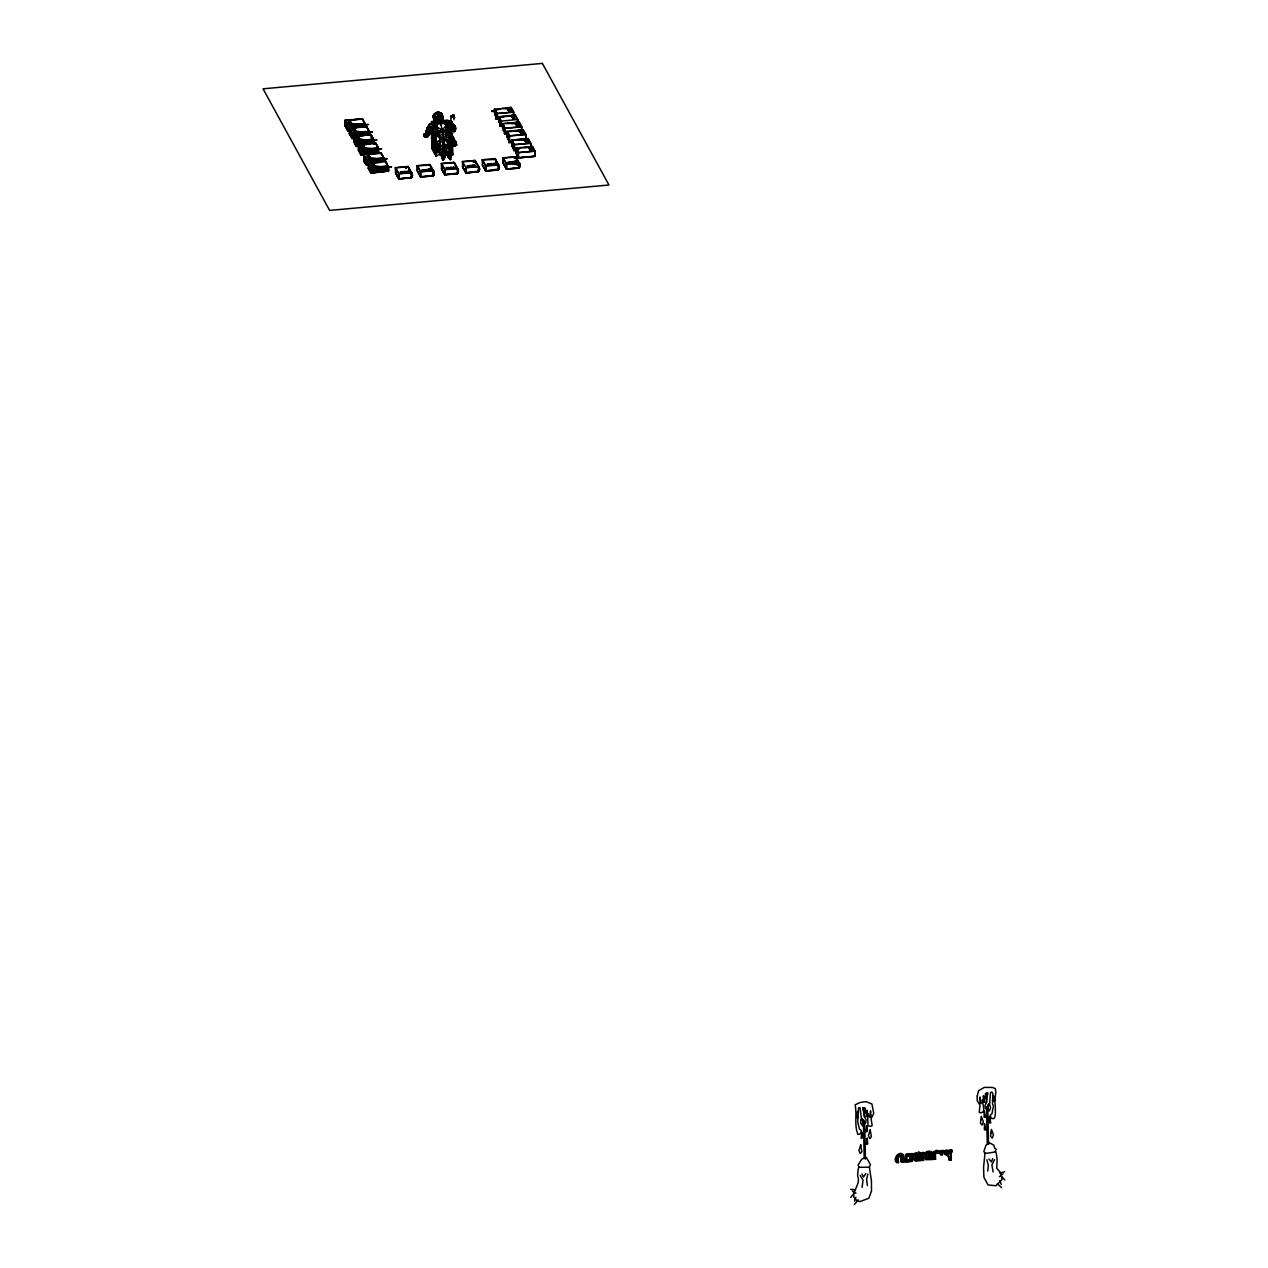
<?xml version="1.0" encoding="UTF-8"?>
<svg xmlns="http://www.w3.org/2000/svg" width="1268" height="1268" viewBox="0 0 1268 1268"><rect width="100%" height="100%" fill="white"/><g stroke="black" fill="none" stroke-linecap="round" stroke-linejoin="round"><path stroke-width="1.5" d="M437.048 113.755L437.666 111.964L438.173 112.583C438.237 114.025 440.868 111.663 437.191 112.884C431.802 112.123 435.003 123.678 433.133 115.388L437.666 111.964L441.185 112.995C444.26 116.355 442.263 128.29 441.93 114.976L441.185 112.995L436.287 112.535L433.196 115.768L433.672 119.303L435.669 122.219L433.672 119.303M439.235 151.399L435.146 154.379L434.702 133.425L446.368 139.654L445.496 123.741L439.584 120.302L429.297 124.296L426.096 131.143L426.27 135.169L427.633 136.342L430.169 133.473L431.485 128.75L429.281 131.079L427.633 136.342L427.411 134.44M454.689 127.402L455.592 127.339L451.757 123.265C452.01 120.729 447.097 120.65 449.744 122.536C448.666 121.617 451.028 118.685 451.931 123.979L453.643 124.74L455.751 128.496L454.768 131.492L453.151 131.603L449.95 127.386L449.458 128.543L452.407 133.917L452.834 154.886L449.474 153.095M454.705 128.575L455.751 128.496L450.631 124.359M426.096 131.143L427.585 129.384L426.096 131.143L428.632 134.551L430.169 133.473L430.201 131.111L428.758 135.074L426.27 135.169L426.825 128.068L430.121 123.852L438.569 121.395L447.002 121.649L451.931 123.979M439.568 151.906L438.3 151.336L438.554 150.147L440.186 149.038L443.657 149.212L444.006 154.569L441.248 155.901L440.028 154.807L436.446 142.745L439.933 139.892L446.352 139.306L450.425 154.68L447.382 155.378L444.814 150.274L446.13 148.308L449.886 149.117L450.647 159.514L448.539 157.834L448.206 153.824C442.627 143.379 443.626 130.969 439.584 120.302L438.173 112.583M448.46 148.277L449.886 149.117L450.029 153.903M449.95 127.386L449.823 143.664L451.519 142.412L446.352 139.306M347.987 130.477L345.15 125.817L347.733 130.747L347.876 125.294L344.991 120.302L362.442 118.717L365.184 124.597M348.906 122.346L349.271 123.281L351.062 122.727C353.392 125.215 346.021 122.679 351.046 122.695M352.139 137.626C351.474 134.693 356.451 137.657 354.454 132.617M352.393 136.548L352.044 138.307M353.344 130.477L355.309 130.556L353.217 129.764M353.899 136.31L354.01 141.493C358.796 153.713 356.768 136.817 353.582 135.993L353.693 141.651M360.033 139.448C355.547 140.368 360.112 136.437 357.798 136.944M381.256 153.301L361.031 155.045L358.4 150.004L361.031 155.045L361.443 153.079M363.361 146.454C367.974 150.559 359.304 144.14 362.807 147.262M362.902 147.865L364.122 147.31M366.658 163.683L385.71 161.448M368.734 156.376C367.134 156.091 368.481 159.039 369.4 157.438C372.602 158.563 363.9 154.347 369.606 156.677M370.969 168.486L371.048 172.638M371.191 172.86C364.233 159.625 372.84 178.503 371.096 171.212M373.125 164.539L372.206 164.967L374.583 165.712M373.933 142.919L373.933 143.981M378.213 153.222L378.355 147.801L375.724 142.999L358.289 144.821M378.625 151.003L378.656 152.128L361.206 153.713L361.174 152.588L378.609 150.48M388.293 169.643L388.42 166.885M494.377 110.142L494.758 114.231M494.409 110.728L494.805 109.111L497.246 113.565L497.341 118.495M498.895 121.776L498.578 119.778L501.478 126.039L501.367 121.094L498.942 116.64L498.546 119.794M502.445 124.882L502.477 125.96M505.076 128.322L521.75 126.911L519.246 122.108L502.619 123.63L502.54 127.545M509.593 140.875L509.498 135.945C504.854 124.296 507.168 140.288 509.356 140.906M514.412 149.672L514.317 144.726C509.657 133.092 511.971 149.069 514.174 149.687M513.445 116.767C513.746 115.863 511.828 117.623 513.588 115.071M518.644 152.651C513.746 138.513 517.487 163.445 515.949 147.96L532.56 146.454L535.064 151.241L518.406 152.667L515.87 148.641M517.249 123.757L511.305 123.662M517.392 123.979L517.93 124.74L516.171 124.026M523.256 131.016L523.018 132.11M523.272 130.588L523.018 131.618M526.806 140.669L525 140.653L526.822 140.748L526.283 139.528L518.644 140.146M526.917 140.986L525.634 141.747L526.743 142.444M530.119 149.481L530.309 150.527L529.675 149.307L531.371 148.942L529.358 148.641L530.991 148.118L531.34 149.022L530.737 143.11L514.111 144.615L514.222 150.004L511.733 145.234L511.622 140.051L528.233 138.545L530.737 143.332L514.063 144.758L511.622 140.051L511.717 141.43M865.442 1159.174L864.744 1122.83M478.099 171.196L479.177 167.852M499.021 166.045L498.292 169.991L485.707 171.148L482.395 164.888L485.945 170.895M518.723 167.503C520.815 162.431 519.928 168.311 519.341 162.89M408.93 170.641L409.057 168.026M410.784 171.624L412.005 177.14L412.465 174.572M433.719 171.196L433.513 175.57L434.258 172.591M454.895 163.937L455.228 164.888M458.509 171.449L458.017 169.262M479.336 168.929L479.447 170.07L478.718 166.583M479.066 167.344L479.542 169.547L479.05 168.628M495.946 161.765L495.772 160.212M499.291 168.264L499.132 166.631M516.726 159.879L516.536 157.771M519.959 165.236L519.658 164.935M354.01 141.493L356.324 146.438L358.971 146.2L358.796 140.558M436.794 122.806L438.474 113.312L441.486 113.343C444.006 115.404 441.771 123.614 442.801 116.513L440.424 115.673L433.973 117.322L435.225 120.983M498.895 166.821L498.166 164.618L485.596 165.759L485.707 171.148M451.186 124.327L451.028 123.028L450.219 123.472L453.643 124.74L453.659 125.833M349.572 130.382L347.717 130.493L348.161 128.797M356.482 145.566L356.466 144.504L373.965 143.03L373.854 140.748L356.403 142.333L356.514 144.615M364.075 154.87L364.17 160.053C362.632 165.315 370.953 164.254 366.484 165.014L363.853 159.99L366.484 165.014L366.515 160.339M371.35 171.655L388.563 170.229L388.119 171.323M388.214 170.879L370.922 172.892L388.499 171.053L388.563 170.229M503.871 116.418L498.562 116.894L498.784 117.797M532.433 147.849L532.449 146.929M426.27 135.169L429.297 124.296L436.747 121.126L435.891 122.885L437.206 118.431L441.803 118.273L442.5 121.427M443.388 160.354L445.242 156.091L444.64 154.3L442.912 154.189L442.564 160.164L445.29 156.376L443.911 152.952L442.754 153.016L443.15 139.337L443.578 142.872M429.456 131.84L430.977 130.873L429.218 125.69L429.456 131.84L427.665 131.65L426.65 129.447L428.394 127.307M515.41 123.265L516.425 123.852L516.758 122.346M429.297 124.296L430.391 129.811L432.927 131.682L431.041 128.702L438.284 146.169L438.554 150.147L440.012 149.878L439.933 139.892L436.62 124.549L439.584 120.302L447.002 121.649L448.603 124.169L448.555 121.506L438.585 122.425L438.569 121.395M450.029 135.739L450.203 133.917L453.5 137.705L455.069 146.105L449.554 146.533L449.427 143.76L456.052 142.365L453.183 138.624L454.863 143.189L449.268 141.953M453.12 129.811L453.151 131.603L450.552 128.242L450.695 126.61M867.788 1174.073L866.615 1179.779L867.375 1185.548M509.308 108.366L509.451 107.526M521.703 129.907L521.275 131.412L515.49 131.301M993.113 1171.981L991.909 1164.864L994.572 1159.602M347.844 130.255L349.667 129.716M354.739 137.768L351.965 138.26L354.771 137.388M353.693 141.414L356.324 146.438L356.704 145.36M494.441 109.888L511.178 107.368L513.683 112.155L497.056 113.676L494.71 109.523M498.562 117.433L515.315 115.15L511.638 116.434M510.798 108.398L511.115 107.558L505.044 108.398M525.76 138.767L511.559 140.257L511.733 141.033M530.087 146.676L529.929 147.516L532.481 147.12L515.886 148.166L516.076 148.942M509.26 135.961L525.935 134.535L523.319 130.224M528.122 139.543L528.233 138.545L528.312 142.127M428.758 135.074L428.473 134.107L427.427 135.375L425.858 133.473L427.142 132.126M442.374 149.465L443.15 139.337L443.388 142.888M508.531 108.43L508.69 107.59M512.668 115.974L512.827 115.134M423.702 134.519L426.238 133.6L423.702 134.519L426.238 133.6L424.289 136.12L425.192 137.039L426.745 134.788L425.985 132.411M426.206 137.087L427.427 135.375M455.751 145.598L455.513 141.398L450.711 134.852M916.843 1155.164L915.544 1154.704L916.843 1155.164C916.653 1149.727 910.297 1155.671 913.848 1159.221L914.418 1160.331M916.812 1153.563L914.085 1154.054L914.133 1159.76L915.401 1160.981L923.595 1160.315L923.104 1154.593L923.912 1154.514C922.074 1148.792 919.506 1156.194 921.773 1158.889C916.431 1161.266 920.6 1147.889 919.712 1159.079M923.881 1152.929L921.281 1153.405L921.773 1158.889M919.617 1154.91L920.52 1154.831C916.178 1142.69 918.095 1172.741 915.544 1154.704M920.489 1153.23L917.874 1153.721L917.921 1159.237M449.886 149.117L449.95 141.525L447.002 121.649M426.333 137.213L427.617 137.102L429.012 133.346M984.998 1153.167L983.556 1167.416L983.905 1177.275L988.057 1184.962L995.982 1185.738L1002.069 1179.414L1000.61 1172.662L996.743 1168.208L997.108 1159.998A49.087 44.855 -28.7 0 0 995.887 1151.867L987.17 1153.246L984.998 1153.167L983.825 1151.534L986.044 1145.036L989.579 1142.864L993.668 1145.036L994.714 1148.206L996.268 1149.173L995.221 1151.423M425.731 136.453L425.541 135.486L424.606 136.865L425.731 136.453L424.701 135.232L426.571 137.435L427.744 135.169M356.387 146.232L359.113 145.329M361.095 154.839L378.371 152.001M505.124 128.417L502.619 123.63L502.746 128.813L505.425 133.235L505.314 128.306L502.778 124.28M516.805 140.051L525.729 139.417L525.618 134.471L523.082 130.445M450.077 123.757L451.329 116.735L452.724 115.721L453.77 116.165L453.912 119.794M412.227 176.109L411.973 173.621M430.755 168.184L430.787 166.615M476.15 164.032L476.261 162.97L478.274 166.647L465.752 167.788M479.32 169.421L479.288 170.578L478.939 169.151M499.164 167.614L498.752 169.104M519.262 167.598L519.928 165.728M442.976 159.166L443.229 157.803M858.373 1199.877L854.252 1204.6M450.505 155.504L449.522 153.602L448.159 153.713L447.747 155.393L449.918 159.657M443.657 149.212L444.672 155.568M450.203 122.013C449.649 119.874 451.107 122.711 449.332 121.601L450.203 122.013L450.695 120.809L451.63 121.776L450.933 123.265L451.566 121.268L450.219 123.472L453.643 124.74L442.437 120.603L440.424 115.673L437.349 112.662L434.021 114.706L435.685 122.045M448.238 153.856L448.048 156.012L450.948 155.457L449.458 153.476L451.218 157.311L448.539 157.834L448.238 153.856L446.114 152.746L444.846 149.101L446.13 148.308L442.548 148.625M354.168 130.303C354.454 128.734 355.262 132.506 355.484 130.794L354.945 129.938M359.24 138.878C358.717 140.13 361.396 137.673 358.147 138.846M363.139 146.882L363.948 147.468M368.734 156.899L369.796 157.501M374.662 166.14L373.901 164.571L372.523 164.777M373.775 166.108L374.44 166.092M508.151 109.365C512.351 107.701 507.533 110.665 508.928 108.477M513.112 117.655L511.638 116.371M516.631 123.519L516.456 125.088L518.39 125.104L516.758 125.484L515.997 124.232L518.105 125.025M520.53 132.68L522.574 132.807L521.845 131.412L520.356 131.65L522.178 132.046M525.443 140.066L524.413 139.686L524.968 140.78M945.151 1154.165C950.35 1153.991 946.911 1160.394 951.063 1160.093L950.905 1152.057L951.951 1151.962L951.919 1150.377C947.893 1147.936 948.385 1159.253 947.735 1152.343C948.226 1147.825 941.965 1151.106 945.151 1154.197M947.703 1150.758L944.977 1151.154L944.961 1153.579M951.919 1150.377L948.908 1150.219L949.146 1154.07M450.647 159.514L450.6 156.852M943.693 1152.723C943.408 1146.034 936.466 1155.703 942.584 1154.688C940.729 1151.867 945.135 1152.073 942.552 1152.818M940.507 1150.979L940.761 1154.863M855.9 1197.325L854.521 1201.208M449.76 124.264L450.552 121.459L449.427 121.284M425.255 136.405L424.194 136.5M450.219 123.472L454.673 126.055L454.768 131.492L453.564 131.397L451.424 123.614L455.592 127.339M363.678 154.791L363.504 149.148M373.584 172.908L373.426 167.265M402.225 171.703L403.826 172.274L402.986 172.29M473.249 165.205L469.049 165.569L470.571 166.14M490.383 164.222L488.893 163.826L490.066 164.333M511.194 162.431L509.815 161.939M526.521 138.703L528.249 138.783M530.848 146.612L530.769 147.928L529.073 148.15M350.269 123.329L351.284 123.44M353.154 130.319L354.232 129.875M356.91 137.245L356.91 137.245C359.684 135.803 359.098 138.878 358.147 137.911M359.129 139.306L359.367 137.943M373.616 166.013L372.903 165.712M509.039 110.094C511.432 109.571 506.724 110.11 508.373 108.889M513.889 118.495L513.08 118.859L512.969 117.639M529.929 148.102L529.406 148.752M529.279 148.641C533.115 149.513 530.896 148.847 530.42 149.117M347.717 130.493L349.619 130.097M354.691 138.069L351.981 138.513L349.35 133.489L352.282 138.053M368.306 168.121L370.938 173.145L388.42 171.132M498.641 116.83L515.299 114.912L517.804 119.699M515.315 115.15L507.406 116.101M519.183 122.314L519.325 125.706M532.56 146.454L524.667 147.643M353.756 138.355L353.661 132.696M358.099 146.28L358.004 140.621M362.791 154.87L362.711 149.212M372.713 172.987L372.618 167.328M450.203 121.094L448.777 123.345L449.649 122.837L449.649 123.757L448.428 122.948M449.855 120.698L449.173 121.871M449.046 122.473L450.172 122.584L449.332 121.601M450.425 123.392L451.059 121.379M520.942 129.97L520.72 131.381M412.179 176.014L411.72 177.552L412.021 173.447M433.973 174.033L433.18 175.919L420.611 177.06L417.299 170.815L417.489 165.934M454.546 163.192L453.992 162.304L441.407 163.445L441.518 168.834L444.83 174.857L457.399 173.716L458.303 170.435L456.163 166.599M519.896 166.314L519.563 165.458M424.241 135.121L425.271 134.091L427.601 136.041L427.411 134.63L426.904 137.356L426.841 134.487L424.384 133.853L425.065 134.662L426.317 134.234L425.858 133.473L424.098 134.931M427.601 136.041L428.029 134.788M443.277 160.164L444.133 157.739M442.072 121.205L442.69 119.477M450.679 124.01L451.028 123.028L451.757 125.294M400.212 172.068L402.099 172.432L401.037 172.432M446.336 167.756L447.414 167.931M467.274 165.981L469.144 166.33L468.082 166.33M487.118 164.174L488.101 163.889M931.996 1153.785L931.029 1153.294L931.996 1153.785C931.409 1147.619 919.363 1153.436 925.466 1159.253M931.964 1152.184L925.212 1153.246L925.894 1159.697L932.107 1159.538C933.058 1154.53 923.326 1161.314 926.734 1153.69L929.904 1153.405L930.236 1155.148L928.905 1154.688L930.236 1155.148M449.522 131.333L450.679 128.433L447.826 124.565C441.549 121.76 434.575 124.74 429.725 129.003L432.927 131.682L432.103 130.382M906.699 1155.909L906.588 1159.697L909.108 1160.046L909.14 1161.631L905.114 1161.995L905.304 1155.021A2.98 2.71 -28.7 0 1 906.636 1153.959L912.453 1153.959L912.485 1155.56L911.09 1155.116L912.485 1155.56M449.49 138.545L450.536 136.056L445.496 123.741L445.512 124.787L449.379 124.422L449.458 128.543L450.679 128.433M448.935 122.378L449.506 121.062M433.989 114.627L437.349 112.377L441.264 113.581L441.93 114.976M439.045 118.526L439.267 119.699L435.669 122.774M358.147 138.767L357.703 137.927M362.569 147.563L362.204 146.628L363.425 146.517M362.791 147.991L364.867 148.118M369.606 156.614C371.112 158.31 366.167 156.899 367.989 156.582M372.538 165.601L372.317 164.634L372.776 165.537M513.714 116.577C515.077 118.241 509.72 115.848 513.191 116.387M516.488 123.582C518.85 123.995 514.871 122.029 515.949 124.312M520.403 131.745L519.832 131.079L521.624 131.016M525.57 139.956L526.252 140.177M865.759 1173.645L863.397 1177.116L862.002 1173.946M466.101 172.702L462.551 166.694L465.863 172.955C467.527 173.827 481.032 170.609 478.654 171.291M516.425 157.977L515.648 156.693L503.063 157.834L503.174 163.223L506.487 169.246L519.056 168.105L519.737 166.79M499.386 167.741L494.869 158.579L482.284 159.72L482.411 165.109L485.707 170.926L498.292 169.991L498.625 167.852M519.404 165.965L519.674 167.344M987.788 1171.077L988.295 1165.197L986.9 1159.745M850.67 1197.563L853.887 1193.505M349.112 122.441L349.984 122.124M354.279 130.081L353.962 130.192M517.867 124.422L517.392 124.787M526.474 139.956L525.824 140.193M1003.051 1173.819L999.485 1176.641M431.976 124.486L431.944 123.028L433.498 122.885L432.673 124.422L436.747 121.126M435.606 122.6L438.142 119.874L440.535 119.572M909.901 1154.213L912.453 1153.959M407.567 171.513L407.963 171.323M428.838 169.294L430.327 169.864L428.505 169.547M453.579 167.424L454.546 167.661L453.722 167.313M494.219 163.968L493.521 163.429L495.36 163.873L494.552 163.303M512.557 161.955L511.749 161.876L513.873 161.575M435.241 122.647L436.889 120.27M443.435 154.664L442.659 160.354L442.041 155.71L443.325 154.316L445.29 156.376L442.405 156.344L443.325 154.316M433.498 122.885L434.322 125.801L431.643 130.176L432.927 132.839M449.347 142.507L449.95 141.525L446.399 129.922L437.793 130.699L433.941 137.562L438.776 147.611M450.203 133.917L453.5 137.705L451.471 140.748L456.052 142.365L456.718 144.869L455.069 146.105L451.725 143.664L449.554 146.533M933.692 1151.582L933.771 1159.396L935.562 1159.237L935.435 1153.468L939.493 1153.103C937.559 1145.907 929.666 1154.482 933.771 1159.396M903.244 1156.4C900.803 1147.175 889.882 1161.964 898.489 1162.598L898.061 1156.289L903.244 1156.4L898.362 1156.844M903.212 1154.799L896.904 1155.497L896.682 1162.772M992.67 1158.556L991.402 1161.964L988.897 1158.936M425.541 170.229L423.734 169.88L424.875 170.277M433.18 174.952L433.799 171.465M467.274 165.918L469.081 165.712M457.605 173.209L458.239 171.925M498.704 169.009L485.707 170.926M425.588 169.611L426.809 169.801L425.874 170.086M450.029 167.772L450.409 167.313M474.914 165.712C472.964 164.919 474.914 165.712 474.454 165.728M490.653 163.81L491.794 163.952M515.474 161.749L514.253 161.607L515.616 161.416M449.458 128.543L451.741 126.768L455.624 129.637L454.736 129.701M450.568 159.324L448.428 157.549L449.554 156.804M446.51 152.54L447.382 155.378L446.114 152.746L448.761 151.272L449.934 152.271L448.206 153.824M404.032 172.068L404.571 171.893M471.189 165.823L473.677 165.918L471.331 165.728M511.464 161.939L513.017 161.575M514.507 161.971L515.648 162.066L514.507 161.908M442.358 146.375L437.397 146.343L436.668 144.758M869.404 1167.178L870.419 1164.531L866.551 1157.779L861.939 1158.904L858.024 1165.26L859.149 1167.305L869.404 1167.178L871.449 1181.126L871.496 1191.017L868.881 1198.228L859.831 1201.636C845.043 1196.596 862.319 1185.406 857.628 1176.197A49.087 44.855 -28.7 0 1 858.515 1167.876L859.149 1167.305M443.483 158.262L442.12 155.536L440.028 154.807L439.948 153.19L442.69 151.859L443.911 152.952M438.554 150.147L439.948 153.19L442.69 151.859L444.973 155.742M432.103 126.689L436.636 125.595L436.62 124.549L435.51 133.679L436.446 142.745M437.539 146.993L440.471 145.662L449.379 145.249L449.871 150.29M426.571 137.435L427.617 137.102M350.935 122.695L348.462 120.983M352.266 128.686L354.882 130.081M356.784 136.754L358.67 136.912L358.543 138.291M373.997 164.888L373.331 163.62L371.239 163.398M509.197 110.015C507.438 110.649 511.923 111.838 509.752 110.95M527.678 142.317L526.6 142.507M530.119 149.545L532.005 150.226L531.054 150.052M508.325 162.78L509.752 162.558M497.944 169.389L499.132 168.771M398.913 173.779L399.008 178.709L395.505 172.797L398.818 179.057L411.609 177.393M433.339 175.317L420.596 176.838L417.299 171.037L417.188 165.648L429.773 164.507L430.803 167.598M457.558 173.114L444.814 174.635L441.518 168.834M475.817 161.67L475.024 160.386L462.44 161.527L462.566 166.916L465.863 172.717L478.607 171.196M519.214 167.503L506.471 169.024L503.174 163.223M442.009 157.961C449.031 157.866 439.584 158.849 443.071 157.486L443.023 160.354M512.494 116.498L512.399 116.608M513.112 117.464L513.857 116.941L512.003 117.1M521.18 130.921L522.099 132.157L521.18 133.584M435.97 121.427L439.251 119.303L442.675 120.809L441.121 118.067M404.001 171.576L406.632 171.957L404.017 172.004M404.223 171.592L405.538 172.099M428.616 169.278L426.539 169.849M363.076 145.154L361.903 145.709M367.371 155.679L369.051 156.344M371.587 163.778L373.458 164.349M434.29 120.634L437.206 118.431M402.099 172.369L400.625 172.052M422.402 170.055L423.892 170.451L422.45 170.594M446.669 168.375L448.111 168.248L446.574 168.232M487.641 164.317L488.988 164.523L487.641 163.921M441.518 118.051L442.849 117.116M354.691 131.016L353.978 131.603M524.889 140.494L526.268 141.192M529.675 149.37L529.121 148.007L530.737 147.96M423.94 135.026L425.858 133.457L426.27 135.66M512.224 116.513L514.095 117.338M442.12 131.048L442.088 129.716L447.826 124.565L451.424 123.614L451.503 125.215L447.826 124.565M353.344 129.019L354.517 129.368L353.455 129.019M362.394 145.551L363.282 145.107L364.154 146.708M349.112 122.901L349.699 123.313M352.964 129.938L353.296 130.43M353.36 130.652L354.818 131.476M357.307 137.863L358.907 137.309M357.956 138.798L359.383 138.26M372.364 165.363L372.966 165.823M507.977 109.397L510.322 110.427L507.882 109.555M521.956 131.904L520.149 131.983L521.798 131.492L522.147 132.728L520.704 132.744L520.292 131.46M525.951 140.209L522.337 140.035M525.428 141.144C525.871 143.427 524.698 139.258 527.377 141.54M525.602 141.477L527.298 141.556M448.238 167.582L449.839 168.089L448.666 167.535M440.329 153.396L436.24 156.392L431.849 148.388L439.077 143.538M441.327 131.127L431.643 137.927L436.24 156.392L435.796 135.422L432.864 130.065L431.643 130.176L432.927 131.666M517.17 159.483L512.209 163.334L519.008 165.617M438.744 146.216L437.397 146.343L434.924 143.918L451.297 131.92L451.741 152.873M434.369 135.914L431.643 137.927L436.018 145.931L452.407 133.917L442.897 130.984M437.317 144.393L431.849 148.388L431.453 129.162M437.967 145.582L432.515 149.576L432.103 130.16L436.018 145.931L444.434 150.401L452.628 144.425L449.538 132.015M438.76 147.04L433.307 151.019L432.784 125.944L431.294 121.617L447.889 120.111L448.587 122.98M439.711 148.784L434.258 152.762L433.814 131.809L450.425 130.303L450.853 151.257M507.993 162.209L509.403 161.987M449.395 122.14L448.983 121.205M358.939 137.53L359.224 139.084M364.217 147.563L363.282 145.043M374.282 165.759L373.933 164.792M444.022 146.391L449.379 145.249M494.298 163.984L494.869 163.889M511.971 161.781L512.827 162.32L511.733 162.177M515.236 161.813L515.949 162.035M425.969 137.102L427.776 136.12L426.428 135.739M493.458 164.047C486.896 162.336 494.583 165.3 491.81 164.206L492.523 164.127M449.617 135.581L452.407 133.917L435.796 135.422L452.628 144.425L449.078 146.502M435.368 113.502L433.339 116.196L434.417 119.446L434.084 117.908M437.349 112.662C435.257 112.804 430.819 117.116 434.75 117.369M447.842 146.787L449.458 145.852L449.791 143.68L449.173 145.265L447.81 145.392M350.967 122.837L350.539 121.902L351.236 123.044M355.214 130.604L353.756 130.731M358.289 139.131L359.938 139.211M367.799 156.725L368.608 156.899M526.806 141.081L526.616 140.288M372.776 165.474L373.981 165.331M517.613 123.915L517.281 123.091M527.52 141.984L526.172 141.921M531.419 150.337L530.246 150.147L531.894 150.036M516.932 124.755L515.838 123.947M907.048 1155.56C912.231 1153.087 907.365 1163.168 912.009 1161.377L911.47 1155.782M940.808 1151.518L943.661 1151.122M405.427 172.068L405.712 172.115M475.009 165.141L474.169 165.157M511.939 162.098C513.223 162.336 514.412 162.78 512.954 161.591M1004.573 1171.822L999.755 1173.074M513.017 118.637L514.903 118.812L513.778 118.51M512.811 161.718L513.714 162.177L513.128 161.559M473.107 165.315L472.52 165.331M441.248 155.901L442.12 155.536M452.993 167.17L453.976 167.138M510.83 162.447L511.622 162.066M359.098 139.306L358.273 139.48M430.977 130.873L427.665 131.65L426.825 128.068L428.521 127.862M933.977 1152.121L939.445 1151.503M450.758 167.582L452.565 167.756M349.239 122.394L349.096 122.647M511.226 110.253L512.51 109.809L502.255 108.176M506.915 136.643L506.946 134.598M453.5 137.705L449.046 138.497M371.92 132.221L351.981 133.933L369.511 132.807L369.622 134.551M499.814 126.372L503.348 126.055M508.801 142.808L512.224 142.27M350.634 123.408L351.442 123.487M512.335 116.561L513.033 118.986L512.637 117.591M530.214 150.084L530.436 148.832M514.602 118.812L513.112 118.827M438.142 119.874L442.247 120.872M451.677 127.624L452.169 129.891L451.82 127.767M429.012 169.246L429.963 169.151M372.951 166.235L374.789 166.235M526.141 139.702L525.919 134.313L509.308 135.834L509.419 141.208L506.915 136.453L506.804 131.27L523.43 129.748L523.494 133.346M447.778 146.264L449.458 145.852M521.306 131.301L520.609 131.492M508.563 110.475L509.514 111.235M362.268 146.296L363.33 145.455L363.631 146.502M369.036 156.107L368.734 155.013L369.289 156.17M373.489 164.238L371.714 164.285M449.221 155.108L450.695 154.823M447.81 155.758L450.933 155.156M448.698 157.216L449.649 157.026M448.428 157.549L449.886 157.581M438.3 151.336L439.758 151.066M438.474 113.312L435.162 113.914L436.652 119.937L434.766 121.474L434.94 122.711M429.155 126.705L434.322 125.801L442.088 129.716M449.696 153.983L448.381 154.205L449.379 155.457M426.951 170.07L426.096 170.007L428.093 169.944M453.881 167.693L453.342 167.693M471.965 165.981L472.679 165.934M472.092 166.029L471.585 166.108M855.551 1189.701L850.685 1189.321M354.39 130.049L354.438 129.082M358.733 137.99L357.148 137.515M520.91 132.379L520.26 132.046M529.358 148.435L530.167 149.053M454.673 141.334L451.677 141.762L451.218 135.787M450.79 123.392L451.757 123.265L451.566 121.268M359.367 138.624L358.099 138.672M362.648 147.342L364.36 147.009M368.322 157.343L369.606 156.867M525.221 140.542L526.838 140.542M529.548 148.451C533.733 150.147 529.295 140.653 527.995 138.814M446.114 152.746L449.934 152.271L447.176 151.463L447.239 152.604M446.209 154.363L447.319 154.236L447.382 155.378M349.857 121.205L350.237 121.966M434.813 115.626C431.865 116.498 434.67 116.704 434.464 115.023M354.295 128.924L352.567 129.035M522.464 133.188L521.354 133.188M357.56 137.705L357.687 138.672M368.719 158.135L370.034 157.517M491.477 163.984L490.653 163.746M516.694 125.215L516.853 125.675M361.317 145.281L363.25 145.788M520.498 140.051L526.03 139.48M518.564 157.914L518.454 152.54L535.064 151.019L535.175 156.408L518.564 157.914L516.06 153.143L518.564 157.914L535.175 156.186L518.501 157.597M454.958 125.754L453.5 125.009L454.958 125.754L455.038 128.036L453.564 131.397L448.539 126.642M344.991 120.539L362.442 118.954L365.057 123.725L362.252 119.065M345.039 120.634L362.489 119.049M348.32 121.348L350.158 121.538M434.544 113.597L441.185 112.995M433.91 114.247L435.732 114.088M494.441 109.365L499.735 108.874M499.703 109.238L494.647 110.253M349.556 123.154L350.982 122.964M507.644 108.858L508.072 109.92M349.683 123.788L351.521 123.709M434.528 116.085L433.339 116.196L433.83 117.433M433.64 116.704L434.829 116.593M495.154 111.108L491.619 111.425L495.281 111.315M508.294 109.666L509.799 109.619M508.024 108.969L508.468 110.157M349.508 130.588L347.733 130.747L347.606 125.104L365.057 123.519L365.121 126.927M494.425 111.711L494.647 110.696M364.804 123.741L347.686 125.564L368.417 124.502L364.693 124.85M510.497 110.887L508.928 111.267L508.278 110.221M494.488 112.741L496.533 117.005M348.098 127.212C347.416 130.636 351.141 127.719 349.413 124.93M365.342 127.228L365.263 125.056L347.765 126.087M494.916 114.041L494.552 108.874M347.86 127.783L365.342 126.214L347.812 126.642M349.35 133.711L349.239 128.068L366.69 126.467L369.368 131.872M347.876 128.306L366.737 126.8L369.305 131.476L366.484 126.832M356.118 128.179L350.554 128.686L350.222 124.866M348.145 129.257L349.699 129.273M434.369 123.028L431.326 123.297L434.575 123.503M444.894 122.061L447.937 121.791M498.53 117.258L503.824 116.783M355.103 130.43L355.516 131.19L355.183 130.382M499.085 118.162L495.55 118.479L499.196 118.368M499.291 118.637L495.756 118.97L499.402 118.843M514.443 117.908L512.7 118.289M351.981 138.513L351.854 132.855L369.305 131.27L369.368 134.677M351.854 133.077L352.171 136.136L371.033 134.408L373.711 139.797L370.827 134.757M349.397 133.584L352.235 138.228M498.974 121.221L501.288 126.372L501.177 120.983M501.129 121.126L517.804 119.477L517.867 122.917M352.124 136.072L352.108 134.979L369.559 133.394M501.177 121.205L498.673 116.418L499.037 121.585M352.108 135.533L369.59 133.98M353.629 136.326L371.08 134.741L373.394 139.432M356.657 136.278L364.059 135.597M352.124 137.039L354.786 136.944M504.331 123.662L516.694 122.536M519.262 122.362L521.433 126.832L521.544 131.777M507.818 123.63L516.647 122.822M503.031 125.358L499.497 125.675L503.142 125.564M517.804 124.248L516.409 124.882L515.933 123.709M516.345 125.041L517.296 126.103M502.524 126.974L502.445 125.897M518.517 125.453L516.361 124.755M356.324 146.438L356.197 140.796L373.648 139.211L373.743 144.314M434.702 133.425L451.297 131.92M433.862 133.837L435.51 133.679L434.322 125.801M450.457 132.316L446.415 130.652M502.81 127.466L502.667 128.575M356.593 141.842L373.727 139.67L373.822 140.796L373.458 139.829M373.093 140.383L377.008 140.193L356.641 142.365M356.419 142.919L373.901 141.319M356.451 143.474L373.933 141.905M356.466 143.997L373.965 142.476M356.736 144.948L375.788 143.332M435.003 139.718L431.643 137.927L434.956 137.626M521.639 130.097L506.962 131.92M373.886 143.807L373.584 140.827M507.01 131.65L509.308 136.056M511.987 131.254L521.592 130.382M360.968 145.154L366.515 144.647M356.356 146.01L359.082 145.709M435.606 138.814L432.293 139.115L435.653 140.906M356.308 146.185L359.034 145.994M362.394 146.993L363.932 146.898M453.088 140.035L453.96 141.54L455.513 141.398M361.031 155.045L360.904 149.386L378.355 147.801M378.102 148.039L375.534 143.347M434.908 142.888L436.525 142.745M449.871 141.525L451.503 141.382M360.429 153.19L358.448 150.1L358.273 144.584L361.174 149.576M378.435 148.261L360.984 149.846L361.221 153.206L378.672 151.621M507.168 136.421L509.419 141.208M434.924 143.918L436.715 143.76M449.744 142.571L451.519 142.412M361.348 150.955L381.7 148.784L377.674 148.752M378.165 148.419L378.53 149.386L361.111 150.924L361.19 152.081M361.126 151.51L378.609 149.909L361.206 152.667M436.018 145.931L452.628 144.425L449.68 139.052M378.339 152.414L361 154.775L381.192 152.968L383.935 158.849M367.847 156.978L369.543 156.566M511.796 143.902L511.654 144.996M443.309 151.383L446.067 151.13L444.133 147.136M511.971 145.218L514.222 150.004M366.484 165.014L366.357 159.356L383.824 157.771L383.887 161.179M381.002 153.333L383.808 157.977L381.192 152.968M383.887 158.231L366.42 159.958L363.742 154.569L363.853 160.212M383.126 158.738L386.962 158.611M383.459 159.102L387.168 158.769L366.436 159.816M383.966 158.754L366.547 160.957L366.658 162.066M366.579 161.496L384.077 159.895L384.125 161.591M384.109 160.481L366.611 162.035L366.674 163.176M515.838 148.451L519.373 148.118M519.325 148.483L516.044 149.339M366.626 162.573L384.125 161.052M532.449 147.453L534.763 151.177L534.874 156.107M368.306 168.359L368.195 162.7L385.646 161.115L388.388 166.98M519.309 148.911L515.775 149.228L515.807 150.29M368.449 163.524L366.626 163.54L368.417 163.968M374.852 162.938L380.416 162.431M373.806 164.364L373.283 163.905M516.124 151.811L515.981 152.905M372.285 165.268L373.854 165.078M370.938 173.145L370.827 167.487L388.277 165.902L388.388 171.56M370.811 167.709L371.128 171.323L388.579 169.738L385.456 161.464M388.008 166.14L385.646 161.115M370.827 167.487L388.341 166.377M371.001 169.088L388.483 167.455M371.033 169.627L388.531 168.026M398.818 179.057L398.707 173.668L411.276 172.527L411.387 177.9L398.818 178.82L395.505 173.019L395.394 167.63L407.979 166.488L408.93 168.216M371.064 170.166L388.563 168.612M395.41 167.852L407.963 166.805M417.188 165.87L430.042 165.062M462.455 161.749L475.31 160.941M482.3 159.942L495.423 159.467M515.632 157.01L503.063 158.056L506.376 164.095L518.897 162.954L519.848 164.364M371.365 170.673L388.579 169.183M371.064 172.099L388.547 170.689M402.004 171.735L403.462 171.56M404.46 171.513L406.267 171.37M422.006 170.023L423.322 169.928M447.747 167.535L446.304 167.645M400.577 172.115L401.544 172.448M422.355 170.134L423.195 170.134M487.467 164.206L488.291 164.206M407.741 171.925L408.534 171.766L407.408 171.83M441.407 163.445L444.973 169.674L445.02 174.524L441.518 168.612L444.814 174.635L457.399 173.716L457.288 168.327L444.719 169.484L444.83 174.857M448.983 168.105L449.506 167.931M450.917 167.931L452.644 167.772L450.853 167.281M470.032 166.187L470.872 166.124M508.23 162.621L509.688 162.558M510.639 162.494L511.495 162.415M428.425 170.039L426.936 169.595M433.577 171.338L433.07 170.53L420.485 171.687L420.611 177.06M479.352 168.533L478.321 166.425L465.752 167.566L465.863 172.955M519.595 163.382L506.36 163.873L506.487 169.246M411.228 172.749L398.707 173.89L395.394 167.63M457.241 168.565L444.719 169.706L441.407 163.667L454.261 162.859M398.818 178.82L411.323 177.694M987.724 1105.252L988.517 1143.07L987.217 1143.181L986.488 1108.248M865.489 1157.763L864.19 1157.874L863.397 1120.072M946.388 1151.899L947.735 1152.343M926.734 1153.69L930.205 1153.943M901.183 1157.652L903.276 1158.049L903.371 1162.154C898.41 1164.135 902.499 1151.392 901.58 1162.328M940.46 1154.308L942.584 1154.688M948.844 1153.531L946.53 1152.866M901.485 1158.207L903.276 1158.049M928.937 1156.226C935.404 1155.005 927.827 1158.889 928.905 1154.688M906.588 1159.697L909.108 1160.046M917.62 1158.698L915.734 1158.762M919.411 1158.54L921.471 1158.35M949.241 1160.268C951.84 1154.086 946.388 1157.161 944.85 1153.658M932.075 1157.953L927.273 1158.239L927.019 1154.229M896.381 1162.217L898.489 1162.598M901.279 1161.773L903.371 1162.154M904.829 1161.456L909.14 1161.631M909.917 1160.997L912.009 1161.377M917.588 1160.299L923.595 1160.315M933.47 1158.841L935.562 1159.237M948.94 1159.729L951.063 1160.093M453.056 126.166L454.673 126.055M506.471 169.024L519.056 168.105L518.945 162.716M465.863 172.717L478.448 171.798L478.321 166.425M420.596 176.838L433.18 175.919L433.07 170.53M507.596 108.652L510.925 107.637L513.366 112.091L513.445 115.388M520.546 131.983L521.164 133.822M364.819 148.055L364.455 147.294M427.3 133.647L430.169 133.473L429.694 131.111M442.833 154.648L444.006 154.569M521.259 133.298L520.546 132.332M350.84 123.361L350.697 122.172M449.585 121.57L449.078 120.888L450.441 121.712M447.937 168.184L447.224 167.677M353.661 129.97L353.518 131.032M426.634 169.484L427.427 170.055M407.504 171.275L408.454 171.782M371.873 163.429L373.188 163.223M349.175 122.996L348.637 121.887L350.539 121.966M443.499 155.726L442.041 155.71L442.247 157.708L443.182 157.723M442.136 156.059L445.242 156.091M449.427 126.737L451.741 126.768M519.769 131.032L520.324 132.3L519.769 131.222M530.5 149.909L529.691 149.038M444.814 150.274L446.082 150.306M359.557 138.656L360.16 139.496M444.371 154.284L443.689 156.075M915.686 1160.474L914.577 1160.22M439.299 119.763L442.31 121.046M448.698 122.077L450.172 122.584L449.157 122.156M448.872 123.044L449.886 123.456L448.523 122.647M448.777 123.345L449.791 123.773M356.974 124.248L346.212 122.536L347.67 128.131M361.221 131.999L350.443 130.287L351.918 135.882M365.564 139.94L354.802 138.228L356.26 143.823M370.256 148.53L359.494 146.819L360.968 152.414M375.724 158.5L364.962 156.788L366.42 162.383M380.178 166.647L369.416 164.919L370.89 170.53M426.825 136.849L424.289 136.12L426.524 137.182M467.734 165.997L468.589 166.282M431.643 137.895L435.13 138.989M449.126 143.332L452.628 144.425M855.963 1193.204L852.286 1191.032M438.982 112.503L441.486 113.343L441.882 119.461M439.948 153.19L443.055 154.3M449.696 127.006L451.868 128.781M472.267 161.068L473.535 162.304M441.502 117.084L442.389 117.544M433.085 140.558L436.446 142.349M437.397 144.092L434.036 142.301L436.937 142.048L434.908 137.816M910.202 1154.752L906.937 1154.498A2.98 2.71 -28.7 0 0 905.606 1155.56L905.114 1161.995M435.669 141.017L436.255 143.696L438.411 145.281M1001.672 1187.688L997.361 1183.726M441.629 119.842L442.611 120.634M518.454 161.828L519.832 163.794M497.674 163.715L499.069 165.68M477.83 165.522L479.225 167.487M456.797 167.439L458.176 169.405L454.626 162.954M432.578 169.643L433.957 171.608M498.403 165.078L485.596 165.981L482.284 159.72M456.956 167.709L458.002 170.546L456.131 167.122M457.637 168.628L457.796 169.135M410.943 171.893L412.021 173.716M354.786 129.669L354.216 128.765M367.926 157.248L367.704 156.17M860.132 1175.341L863.017 1180.096L862.113 1187.403M456.718 144.869L454.99 140.431M442.912 154.189L440.186 149.038M1001.561 1176.561L1004.938 1180.017M355.69 131.254L353.709 131.254M425.858 133.473L426.745 134.788M451.091 127.957L451.852 129.098L451.804 127.275M911.09 1155.116L911.771 1156.321M515.062 115.182L517.502 119.636L517.566 122.917M517.122 154.617L518.739 157.581M497.167 118.827L494.663 114.057L497.167 118.827L497.056 113.454L513.667 111.933L513.746 115.372M505.235 133.584L502.746 128.813L505.235 133.584L505.124 128.195L521.734 126.673L521.814 130.113M515.981 156.978L520.181 165.315M515.648 156.693L518.897 162.954M516.71 159.292L516.551 158.326M518.723 163.223L516.853 159.816L518.628 163.746M515.014 158.341L513.746 157.105L514.443 158.389M519.389 167.756L518.881 166.837L519.056 168.105M510.893 162.399L509.673 161.876M503.063 157.834L506.629 164.063L506.677 168.913M506.724 169.009L503.174 163.001L503.364 158.12M495.217 158.865L499.243 166.156L498.72 165.062M494.869 158.579L499.418 167.202L495.931 161.179M495.994 162.225L498.784 167.344M498.403 168.311L498.895 169.23M498.118 168.739L498.609 169.643M482.553 159.927L485.85 165.965M475.024 160.386L479.526 168.47M479.066 168.089L479.558 169.009M474.406 162.035L473.123 160.798L473.836 162.082M478.765 171.449L478.274 170.53L478.448 171.798M453.056 139.876L453.96 141.54M462.44 161.527L466.006 167.772M453.992 162.304L458.477 170.387M455.054 164.903L455.054 163.841M458.239 172.48L457.399 173.716M458.017 172.955L457.51 172.036L457.732 173.367M430.106 164.792L434.147 172.083M429.773 164.507L434.306 173.13M432.959 170.673L420.5 171.909L417.188 165.648M431.912 169.326L434.29 173.653M433.688 173.272L434.195 174.192L433.624 170.99M433.529 173.779L434.021 174.699M433.291 174.239L433.799 175.158M417.441 165.854L420.754 171.877M418.392 172.337L420.849 176.823L420.691 171.782M951.951 1151.962L951.618 1149.822M408.328 166.774L412.354 174.065L411.831 172.971M407.979 166.488L412.512 175.111M412.496 175.634L408.93 170.07M411.894 175.253L412.401 176.173M411.735 175.761L412.243 176.68M406.489 168.39L405.205 167.17L405.919 168.454M410.895 176.981L411.387 177.9M939.493 1153.103L939.16 1150.964M395.648 167.836L398.96 173.859M378.355 148.007L375.724 142.999M932.107 1159.538L931.774 1157.415M387.58 166.869L391.622 166.9L370.89 167.962M923.912 1154.514L923.58 1152.374M920.52 1154.831L920.188 1152.691M349.239 128.068L352.124 133.045M368.195 162.7L371.08 167.677M498.799 121.601L501.288 126.372M1001.245 1184.344L999.723 1180.746M345.102 125.722L347.733 130.747M931.33 1153.832L931.885 1156.527M434.227 120.254L434.845 121.855L433.387 117.972M436.255 143.696L437.397 146.343M450.299 159.594L449.966 158.437M519.5 163.176L520.023 164.269M478.876 166.869L479.399 167.962C473.55 158.278 476.8 164.317 476.102 161.939M457.843 168.787L458.366 169.88M916.035 1159.301L915.845 1155.243M433.466 133.188L434.544 136.231M922.803 1154.039L923.294 1159.776M451.028 128.369L451.456 129.701M453.025 136.849L453.928 139.956M449.76 142.507L452.834 154.886L449.902 149.513L449.506 130.588M519.674 163.651L520.134 164.777M429.963 132.522L430.169 133.473M428.425 133.584L428.632 134.551M368.972 159.118L369.305 162.938M383.554 158.009L383.839 161.512M369.051 131.507L369.321 134.503M366.357 159.356L366.817 160.925M351.854 132.855L369.384 131.729L369.479 132.871M368.164 159.197L368.465 163.017M439.267 112.693L439.425 113.755M439.172 112.266L439.457 114.199M437.666 111.964L437.856 113.296M437.349 112.377L437.587 113.914M364.867 124.137L364.994 125.136M426.841 134.487L427.047 136.072M365.216 124.502L365.026 125.675M988.517 1143.07L988.612 1144.465M498.578 119.778L498.498 118.162M506.677 134.107L506.614 133.013M365.311 126.182L365.374 127.339M452.708 124.105L452.739 125.009M987.471 1092.968L987.503 1095.029M986.171 1093.349L986.377 1102.494M950.604 1151.518L950.778 1159.554M947.402 1150.219L947.434 1151.804M943.36 1150.583L943.392 1152.168M942.251 1152.279L942.298 1154.149M935.15 1152.913L935.261 1158.683M931.663 1151.645L931.695 1153.23M931.552 1154.498L931.584 1155.988M929.904 1153.405L929.935 1154.609M929.206 1155.243L929.238 1156.765M916.51 1153.024L916.542 1154.609M912.152 1153.42L912.183 1155.005M911.613 1156.242L911.708 1160.822M910.202 1161.536C913.832 1155.402 904.322 1153.5 906.874 1160.252M908.807 1159.507L908.839 1161.092M902.911 1154.26L902.943 1155.845M902.99 1157.494L903.07 1161.615M864.443 1107.931L864.633 1117.06M863.143 1107.788L863.191 1109.849M525 140.146L525.221 141.192M498.166 164.618L498.292 169.991M485.803 165.87L485.898 170.8M465.958 167.677L466.053 172.607M462.757 161.813L462.852 166.758M448.381 143.379L448.46 146.866M443.372 150.147L443.435 153.634M441.898 121.094L441.914 122.108M441.042 123.472L441.074 125.183M441.708 163.73L441.819 168.676M440.234 121.062L440.25 122.267M395.695 167.915L395.806 172.86M371.033 134.408L371.112 138.18M358.606 144.901L358.717 150.084M345.308 120.618L345.419 125.801M344.991 120.302L345.102 125.96M450.536 126.943L450.552 128.242M452.597 115.816C452.787 119.097 452.961 112.139 452.597 115.816M977.263 1096.012L977.137 1100.45L980.005 1105.316L979.213 1112.258L980.639 1112.892L983.318 1111.782L983.81 1109.04L982.415 1100.18L984.887 1098.722L985.505 1093.539L987.645 1092.921L986.742 1101.813L985.014 1105.427L985.616 1108.628L989.309 1103.461L990.625 1107.772L989.405 1111.006L987.724 1109.278L987.978 1106.267L989.674 1103.033L990.514 1092.398L991.956 1092.144L992.907 1093.587L992.432 1103.414L993.43 1106.282L991.956 1113.764L990.15 1115.19L991.338 1118.487L993.763 1118.614C997.9 1116.949 992.907 1082.555 992.876 1101.385L994.762 1101.179L995.808 1092.239L995.332 1088.594L992.559 1087.468L984.333 1087.389L978.595 1090.702L977.263 1096.012M980.037 1097.232L979.926 1103.271L981.305 1103.54L980.037 1097.232M983.397 1095.948L983.271 1101.987L984.665 1102.257L983.397 1095.948M984.237 1111.148L984.111 1117.187L985.49 1117.457L984.237 1111.148M984.491 1123.717L984.38 1129.74L985.759 1130.026L984.491 1123.717M989.515 1116.712L989.389 1122.751L990.768 1123.02L989.515 1116.712M860.703 1144.83L861.86 1151.582L860.259 1153.611L858.911 1150.615L860.703 1144.83M870.228 1129.947L871.385 1136.699L869.785 1138.727L868.437 1135.732L870.228 1129.947M867.677 1118.011L868.057 1125.778L870.767 1126.396L872.178 1125.493L871.084 1118.725L873.747 1113.367L871.877 1103.921L866.028 1101.654L859.989 1102.494L855.123 1104.856C857.184 1114.604 854.014 1124.716 857.929 1134.464L860.354 1133.909L861.4 1130.422L859.53 1129.312L857.754 1122.132L858.626 1107.788L860.084 1107.772L861.352 1118.202L863.952 1120.563L864.364 1122.719L865.648 1123.052L866.107 1119.755L864.221 1116.458L862.969 1107.756L865.109 1107.994L865.949 1113.05L868.469 1114.049L867.677 1118.011M453.373 116.925L454.118 115.15L453.373 116.925M980.703 1120.262L980.465 1123.274L982.145 1125.001L983.366 1121.768L981.337 1116.331L980.703 1120.262M990.815 1133.354L990.577 1136.366L992.258 1138.093L993.478 1134.86L991.449 1129.439L990.815 1133.354M861.051 1119.898L860.607 1123.115L862.779 1126L863.191 1121.134L861.749 1118.566L861.051 1119.898M857.564 1111.56L856.724 1117.679L858.103 1117.14L857.564 1111.56M861.939 1132.213L861.099 1138.331L862.478 1137.792L861.939 1132.213M867.154 1110.419L866.329 1116.537L867.692 1115.998L867.154 1110.419M866.963 1125.715L866.123 1131.833L867.502 1131.294L866.963 1125.715M870.545 1111.085L869.721 1117.203L871.084 1116.664L870.545 1111.085M867.217 1138.268L866.393 1144.386L867.756 1143.863L867.217 1138.268M453.675 118.098L454.847 117.765L453.754 118.003M444.339 147.659L443.34 148.404L444.339 147.659M435.384 119.715L435.384 119.715M372.332 131.888L368.623 132.237L372.332 131.888M492.127 110.982L495.075 110.823L492.127 110.982M504.379 133.362L507.327 133.203L504.379 133.362M504.585 133.853L507.533 133.695L504.585 133.853M509.197 142.159L512.145 142L509.197 142.159M513.524 150.068L516.472 149.909L513.524 150.068M513.73 150.559L516.662 150.401L513.73 150.559M542.387 63.4L263.062 88.823L329.617 210.409L608.957 185.001L542.387 63.4M450.948 115.911L451.741 117.591L450.98 115.99M499.085 166.251L499.021 166.156M427.284 136.69L427.284 136.69"/></g></svg>
